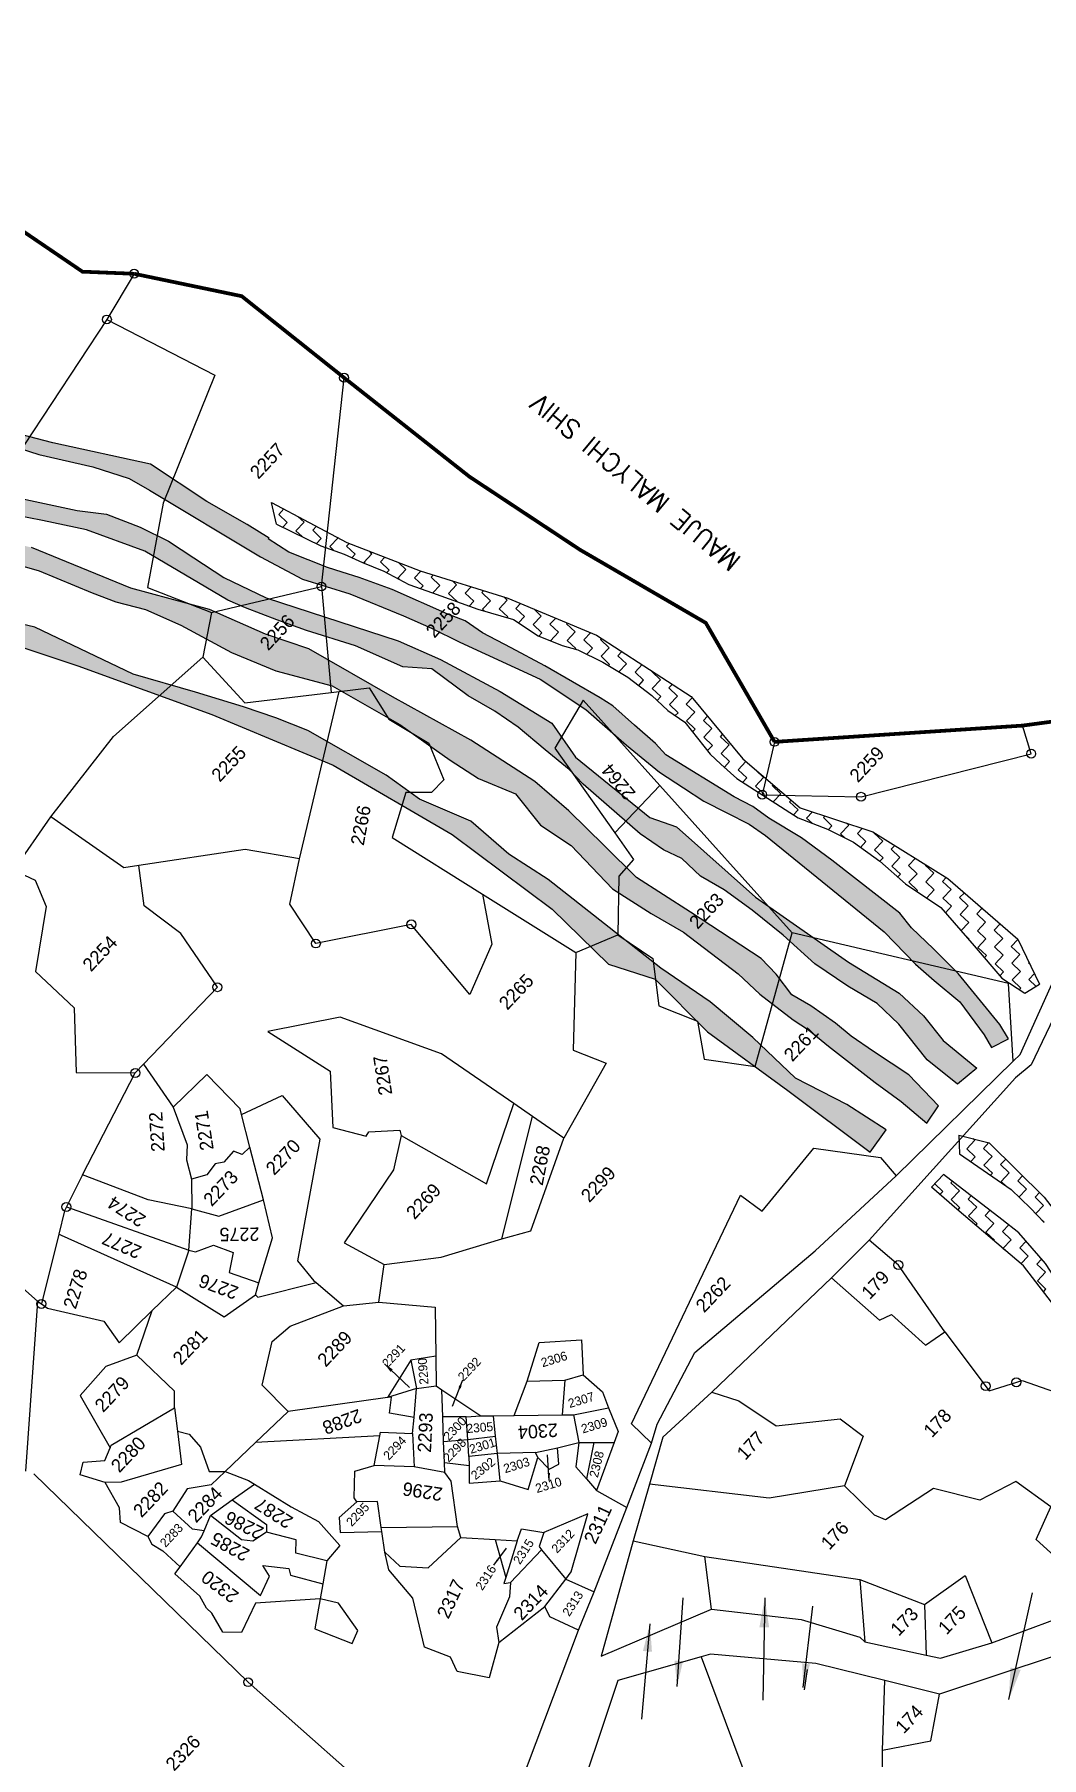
# Model space of a CAD drawing. Header units: metres. Extents: x 302481 to 307962, y 1946667 to 1951250.
# Drawn here: x 306295 to 306842, y 1950314 to 1951250 of the extents above; entities that cross this region are included whole.
import ezdxf

# ---------------------------------------------------------------- set-up
doc = ezdxf.new("R2010")
doc.units = ezdxf.units.M
for name, color, linetype in [('OFF', 1, 'Continuous'), ('POLY_HATCH', 12, 'Continuous'), ('POLY_PARCEL', 6, 'Continuous'), ('POLY_ROAD', 30, 'Continuous'), ('SYM_ARROW', 1, 'Continuous'), ('SYM_STONE', 1, 'Continuous'), ('TEXT_MAPOUT', 7, 'Continuous'), ('TEXT_PARCEL', 7, 'Continuous'), ('V_BOUND_LINE', 7, 'Continuous')]:
    doc.layers.add(name, color=color, linetype=linetype)
doc.styles.get("Standard").update_dxf_attribs({"font": 'simplex.shx'})
doc.styles.add('TEXT_MAP', font='')
doc.styles.get('TEXT_MAP').set_extended_font_data('Kruti Dev 050')
doc.dimstyles.get("Standard").update_dxf_attribs({"dimtxt": 0.18, "dimasz": 0.18, "dimexe": 0.18, "dimexo": 0.0625, "dimgap": 0.09, "dimtad": 0, "dimtih": 1, "dimtoh": 1, "dimdec": 4, "dimzin": 0, "dimdsep": 46, "dimtxsty": 'Standard', "dimcen": 0.09, "dimadec": 0, "dimazin": 0, "dimtfac": 1, "dimtdec": 4, "dimtofl": 0, "dimtmove": 0, "dimatfit": 3, "dimfxl": 1, "dimtolj": 1, "dimtzin": 0, "dimarcsym": 0})
pattern_1 = [(46.59836, (306648.6593, 1946662.5794), (-0.253821, 9.096249), [6.434523, -6.434523]), (136.59836, (306653.0805, 1946667.2544), (-9.096249, -0.253821), [6.434523, -6.434523])]

# ---------------------------------------------------------------- blocks, each defined once
blk = doc.blocks.new('STONE')
blk.add_circle((0, 0), 0.851)
blk = doc.blocks.new('TEXTARROW')
blk.add_leader([(0.04, -0.01), (8.68, -0.01)], dimstyle='Standard', override={"dimtxt": 2.5, "dimasz": 2.5, "dimexe": 1.25, "dimexo": 0.625, "dimgap": 0.625, "dimtad": 1, "dimtih": 0, "dimtoh": 0, "dimzin": 8, "dimcen": 2.5, "dimtofl": 1})

msp = doc.modelspace()

# ---------------------------------------------------------------- hatches: boundary and pattern name
at = {"layer": 'POLY_HATCH'}
h = msp.add_hatch(dxfattribs=at)
h.set_pattern_fill('ZIGZAG', color=256, scale=2.026621, angle=46.59836, style=0)
h.set_pattern_definition(pattern_1)
h.paths.add_polyline_path([(306305.07, 1951028.51), (306258.3, 1951040.65), (306219.61, 1951037.39), (306184.12, 1951038.87), (306154.76, 1951047.52), (306133.67, 1951058.07), (306128.58, 1951055.43), (306156.16, 1951037.74), (306193.13, 1951029.21), (306217.41, 1951031.9), (306235.37, 1951032.01), (306265.3, 1951032.46), (306297.52, 1951022.2), (306326.85, 1951015.44), (306346.59, 1951009.22), (306357.54, 1951002.74), (306417.96, 1950966.66), (306440.65, 1950954.53), (306466.42, 1950946.48), (306495.5, 1950934.53), (306510.85, 1950927.78), (306526.23, 1950920.23), (306569.83, 1950900.04), (306594.63, 1950883.58), (306616.72, 1950864.24), (306634.69, 1950849.58), (306647.7, 1950841.17), (306658.68, 1950833.89), (306671.23, 1950827.46), (306683.37, 1950821.42), (306692.32, 1950815.29), (306756.8, 1950762.88), (306773.65, 1950745.4), (306783.87, 1950736.5), (306797.76, 1950724.92), (306811.03, 1950706.93), (306815.01, 1950700.05), (306824.23, 1950704.83), (306819.54, 1950712.59), (306796.86, 1950740.21), (306783.58, 1950753.71), (306771.58, 1950765.07), (306765.27, 1950772.93), (306728.24, 1950801.73), (306711.83, 1950813.94), (306694, 1950824.63), (306685.3, 1950830.96), (306675.17, 1950836.28), (306638.07, 1950859.01), (306632.54, 1950865.18), (306621.06, 1950875.09), (306609.32, 1950885.72), (306602.39, 1950889.9), (306572.29, 1950907.43), (306554, 1950917.14), (306538.43, 1950925.23), (306528.99, 1950931.78), (306519.64, 1950935.41), (306489.37, 1950948.82), (306471.4, 1950955.37), (306462.31, 1950958.28), (306454.21, 1950960.73), (306433.27, 1950969.15), (306422.11, 1950976.38), (306422.68, 1950976.77), (306410.63, 1950984.08), (306388.82, 1950996.61), (306358.14, 1951016.87)])
h = msp.add_hatch(dxfattribs=at)
h.set_pattern_fill('ZIGZAG', color=256, scale=2.026621, angle=46.59836, style=0)
h.set_pattern_definition(pattern_1)
h.paths.add_polyline_path([(306381.66, 1950965.99), (306367.84, 1950975.18), (306352.46, 1950982.73), (306334.3, 1950989.8), (306318.28, 1950991.74), (306277.75, 1951000.37), (306260.86, 1951004.68), (306238.46, 1951006.44), (306216.46, 1951007.81), (306193.67, 1951009.16), (306158.04, 1951018.82), (306122.26, 1951018.63), (306091.93, 1951013.94), (306081.84, 1951036.12), (306036.8, 1951033.67), (305997.8, 1951041.72), (305971.52, 1951035.14), (305936.43, 1951034.31), (305944.17, 1951027.39), (305969.17, 1951030.16), (305992.6, 1951030.41), (306002.93, 1951028.65), (306014.12, 1951025.27), (306027.27, 1951025.64), (306035.57, 1951022.59), (306049.56, 1951022.16), (306058.16, 1951023.64), (306067.66, 1951021.86), (306080.76, 1951023.87), (306080.55, 1951016.88), (306063.29, 1951016.39), (306048.59, 1951012.68), (306016.99, 1951010.55), (305999.38, 1951007.99), (305971.96, 1951003.51), (305954.88, 1950996.45), (305951.26, 1950993.47), (305936.82, 1950989.55), (305913.74, 1950969.25), (305917.87, 1950966.62), (305924.29, 1950972.55), (305938.01, 1950981.99), (305966.61, 1950988.56), (305977.51, 1950995.86), (306015.99, 1951001.89), (306029.54, 1951002.68), (306045.53, 1951004.37), (306059.87, 1951006.01), (306079.15, 1951007.79), (306087.06, 1951004.32), (306095.3, 1951003.73), (306119.06, 1951006.87), (306135.84, 1951009.4), (306155.96, 1951010.39), (306165.56, 1951005.31), (306178.42, 1951001.16), (306196.58, 1950998.38), (306212.17, 1950999.65), (306245.23, 1950998.29), (306260.53, 1950995.03), (306272.15, 1950991.25), (306284.54, 1950989.13), (306299.42, 1950986.27), (306323.41, 1950981.19), (306354.97, 1950969.75), (306384.22, 1950952.49), (306400.1, 1950943.08), (306409.67, 1950938.83), (306426.71, 1950932.32), (306442.9, 1950926.61), (306469.44, 1950918.32), (306495.25, 1950906.87), (306510.91, 1950905.68), (306530.63, 1950891.02), (306545.25, 1950882.8), (306557.82, 1950874.12), (306572.55, 1950861.79), (306585.59, 1950851.06), (306593.21, 1950843.05), (306624.2, 1950816.05), (306636.77, 1950807.36), (306646.76, 1950802.71), (306656.89, 1950793.13), (306669.84, 1950785.69), (306684.95, 1950774.61), (306701.76, 1950761.1), (306719.05, 1950745.56), (306737.06, 1950733.33), (306752.94, 1950723.91), (306764.76, 1950712.73), (306780.09, 1950693.43), (306796.63, 1950680.22), (306807.14, 1950688.85), (306788.76, 1950703.9), (306778.01, 1950717.17), (306764.9, 1950729.58), (306737.29, 1950746.36), (306686.82, 1950781.66), (306643.9, 1950819.85), (306629.39, 1950825.03), (306588.96, 1950857.82), (306576.08, 1950876.21), (306548.06, 1950893.38), (306515.65, 1950910.83), (306492.61, 1950920.95), (306420.98, 1950944.35), (306397.93, 1950955.27)])
h = msp.add_hatch(dxfattribs=at)
h.set_pattern_fill('ZIGZAG', color=256, scale=2.026621, angle=46.59836, style=0)
h.set_pattern_definition(pattern_1)
h.paths.add_polyline_path([(306235.57, 1950973.48), (306246.39, 1950968.85), (306281.96, 1950963.45), (306297.71, 1950958.97), (306326.41, 1950947.04), (306339.29, 1950942.06), (306355.43, 1950937.99), (306374.58, 1950929.49), (306402.12, 1950914.65), (306426.24, 1950904.65), (306456.89, 1950896.47), (306493.66, 1950875.45), (306520.92, 1950856.08), (306536.4, 1950846.24), (306556.37, 1950837.76), (306569.99, 1950820.88), (306586.73, 1950809.84), (306609.17, 1950786.22), (306630.1, 1950772.84), (306647.64, 1950762.65), (306677.36, 1950740.15), (306689.18, 1950728.97), (306707.24, 1950715.09), (306715.62, 1950709.58), (306726.55, 1950700.84), (306751.76, 1950681), (306766.02, 1950670.72), (306779.97, 1950658.88), (306786.26, 1950668.41), (306770.18, 1950685.22), (306750.92, 1950697.83), (306738.77, 1950706.12), (306730.35, 1950713.28), (306716.93, 1950722.77), (306706.5, 1950728.64), (306697.96, 1950739.91), (306689.92, 1950748.31), (306651.41, 1950773.53), (306622.15, 1950792.32), (306604.83, 1950809.51), (306585.39, 1950828.69), (306566.86, 1950844.61), (306532.12, 1950867.06), (306489.54, 1950890.52), (306444.19, 1950916.55), (306420.54, 1950924.51), (306390.15, 1950938.04), (306347.49, 1950949.57), (306293.53, 1950971.65), (306264.15, 1950978.63), (306244.01, 1950978.47), (306231.15, 1950982.63), (306197.04, 1950982.07), (306171.08, 1950984.21), (306139.41, 1950986.78), (306112.98, 1950990.96), (306089.09, 1950992.75), (306062.53, 1950986.65), (306043.85, 1950993.11), (306024.27, 1950987.62), (306004.22, 1950984.17), (305968.33, 1950973.28), (305937.27, 1950951.43), (305927.19, 1950944.15), (305917.94, 1950936.51), (305923.11, 1950928), (305927.42, 1950935.94), (305933.83, 1950941.88), (305949.62, 1950950.96), (305962.63, 1950956.26), (305986.19, 1950966.8), (306010.99, 1950976.96), (306033.6, 1950977.19), (306058.53, 1950982.42), (306083.21, 1950982.3), (306097.53, 1950984.77), (306112.45, 1950980.26), (306132.26, 1950977.53), (306143.86, 1950974.57), (306157.43, 1950974.54), (306171.37, 1950975.76), (306183.34, 1950974.05), (306200.6, 1950974.54), (306219.21, 1950970.54)])
h = msp.add_hatch(dxfattribs=at)
h.set_pattern_fill('ZIGZAG', color=256, scale=2.026621, angle=46.59836, style=0)
h.set_pattern_definition(pattern_1)
h.paths.add_polyline_path([(306787.5, 1950776.11), (306805.61, 1950755.19), (306820.56, 1950737.71), (306833.21, 1950729.55), (306841.19, 1950734.38), (306829.37, 1950758.84), (306791.36, 1950791.88), (306750.55, 1950817.18), (306711.09, 1950830.2), (306679.9, 1950856.77), (306651.85, 1950890.76), (306600.51, 1950924.08), (306552.19, 1950944.18), (306504.69, 1950958.97), (306464.83, 1950974.31), (306423.87, 1950996.17), (306426.57, 1950984.36), (306450.63, 1950972.62), (306463.42, 1950968.11), (306473.29, 1950963.52), (306484.87, 1950958.73), (306498.46, 1950951.57), (306511.25, 1950947.06), (306535.9, 1950938.11), (306555.29, 1950932.57), (306568.69, 1950923.69), (306581.74, 1950918.46), (306590.34, 1950916.03), (306603.92, 1950909.35), (306617.54, 1950901.21), (306630.48, 1950891.34), (306639.23, 1950883.07), (306648.38, 1950876.81), (306662.26, 1950859.42), (306668.01, 1950853.98), (306676.75, 1950846.19), (306709.98, 1950824.73), (306725.92, 1950818.7), (306740, 1950811.54), (306754.42, 1950801.24), (306768.39, 1950788.97)])
h = msp.add_hatch(dxfattribs=at)
h.set_pattern_fill('ZIGZAG', color=256, scale=2.026621, angle=46.59836, style=0)
h.set_pattern_definition(pattern_1)
h.paths.add_polyline_path([(306576.28, 1950775.26), (306606.89, 1950745.34), (306632.24, 1950737.24), (306660.82, 1950708.6), (306704.46, 1950676.72), (306749.15, 1950643.21), (306757.81, 1950655.27), (306736.46, 1950669.05), (306708.52, 1950683.47), (306685.3, 1950705.43), (306662.16, 1950724.91), (306635.35, 1950743.07), (306574.12, 1950791.3), (306552.78, 1950805.08), (306532.14, 1950823), (306504.27, 1950834.95), (306486.23, 1950848.01), (306443.63, 1950872.2), (306426.17, 1950879.1), (306408.74, 1950885.19), (306382.62, 1950893.08), (306348.64, 1950902.8), (306295.31, 1950928.42), (306263.86, 1950935.75), (306244.88, 1950938.5), (306180.76, 1950954.17), (306165.72, 1950962.79), (306138.56, 1950963.66), (306124.99, 1950963.69), (306110.07, 1950968.19), (306093.17, 1950969.77), (306081.31, 1950967.38), (306062.88, 1950964.8), (306023.93, 1950960.81), (306009.67, 1950955.89), (305975.14, 1950945.92), (305955.67, 1950936.32), (305938.33, 1950923.9), (305927.88, 1950915.38), (305922.11, 1950906.24), (305924.87, 1950902.99), (305944.82, 1950922.04), (305991.99, 1950943.85), (306044.47, 1950954.17), (306107.82, 1950956.14), (306176.85, 1950945.63), (306245.3, 1950931.77), (306318.69, 1950907.39), (306391.48, 1950881.01), (306457.31, 1950853.42), (306522.08, 1950815.83)])
h = msp.add_hatch(dxfattribs=at)
h.set_pattern_fill('ZIGZAG', color=256, scale=2.026621, angle=46.59836, style=0)
h.set_pattern_definition(pattern_1)
h.paths.add_polyline_path([(307019.88, 1950518.44), (307012.62, 1950524.65), (306995.28, 1950541.71), (306982.86, 1950551.48), (306976.95, 1950557.73), (306965.26, 1950565.5), (306954.95, 1950571.96), (306941.55, 1950580.69), (306924.89, 1950585.28), (306886.56, 1950591.95), (306862.44, 1950594.23), (306843.65, 1950618.75), (306813.73, 1950648.35), (306797.25, 1950652.44), (306797.66, 1950642.36), (306825.67, 1950622.85), (306836.3, 1950612.79), (306843.68, 1950605.04), (306858.48, 1950587.94), (306865.13, 1950577.78), (306867.31, 1950571.07), (306876.75, 1950575.32), (306872.07, 1950585.94), (306890.51, 1950581.68), (306918.49, 1950577.7), (306941.42, 1950569.19), (306962.78, 1950559.85), (306973.83, 1950548.61), (306990.96, 1950533.97), (307017.56, 1950504.1), (307037.22, 1950483.95), (307049.85, 1950473.56), (307072.52, 1950459.87), (307089.71, 1950442.84), (307093.05, 1950437.36), (307097.63, 1950429.92), (307112.3, 1950432.33), (307120.36, 1950428.58), (307130.17, 1950419.3), (307136.65, 1950415.5), (307142, 1950408.88), (307152.37, 1950402.19), (307162.46, 1950397.3), (307174.16, 1950391.66), (307184.98, 1950378.37), (307192.15, 1950374.65), (307204.15, 1950367.56), (307211.07, 1950356.33), (307216.06, 1950356.13), (307225.2, 1950373.18), (307214.83, 1950378.7), (307207.63, 1950382.89), (307195.36, 1950387.26), (307191.84, 1950392.56), (307187.68, 1950396.5), (307179.4, 1950403.01), (307171.77, 1950410.22), (307159.3, 1950409.53), (307152.37, 1950416.08), (307142.43, 1950426.16), (307136.89, 1950431.4), (307126.55, 1950439.21), (307110.01, 1950439.07), (307102.75, 1950445.28), (307094.38, 1950455.17), (307087.41, 1950463.07), (307074.03, 1950471.13), (307061.28, 1950480.56), (307045.25, 1950486.52), (307033.45, 1950503.64), (307027.21, 1950509.54)])
h = msp.add_hatch(dxfattribs=at)
h.set_pattern_fill('ZIGZAG', color=256, scale=2.026621, angle=46.59836, style=0)
h.set_pattern_definition(pattern_1)
h.paths.add_polyline_path([(306832.33, 1950581.41), (306857.49, 1950548.99), (306866.61, 1950554.6), (306849.74, 1950574.42), (306844.34, 1950582.63), (306829.95, 1950599.34), (306820.59, 1950606.64), (306789, 1950631.08), (306782.47, 1950624.12), (306796.21, 1950612.17)])

# ---------------------------------------------------------------- linework, layer by layer
at = {"layer": 'OFF'}
msp.add_lwpolyline([(306530.47, 1950487.04), (306545.61, 1950489)], dxfattribs=at)
at = {"layer": 'POLY_HATCH'}
for points in [[(306265.3, 1951032.46), (306297.52, 1951022.2), (306326.85, 1951015.44), (306346.59, 1951009.22), (306357.54, 1951002.74), (306417.96, 1950966.66), (306440.65, 1950954.53), (306466.42, 1950946.48), (306495.5, 1950934.53), (306510.85, 1950927.78), (306526.23, 1950920.23), (306569.83, 1950900.04), (306594.63, 1950883.58), (306616.72, 1950864.24), (306634.69, 1950849.58), (306647.7, 1950841.17), (306658.68, 1950833.89), (306671.23, 1950827.46), (306683.37, 1950821.42), (306692.32, 1950815.29), (306756.8, 1950762.88), (306773.65, 1950745.4), (306783.87, 1950736.5), (306797.76, 1950724.92), (306811.03, 1950706.93), (306815.01, 1950700.05), (306824.23, 1950704.83), (306819.54, 1950712.59), (306796.86, 1950740.21), (306783.58, 1950753.71), (306771.58, 1950765.07), (306765.27, 1950772.93), (306728.24, 1950801.73), (306711.83, 1950813.94), (306694, 1950824.63), (306685.3, 1950830.96), (306675.17, 1950836.28), (306638.07, 1950859.01), (306632.54, 1950865.18), (306621.06, 1950875.09), (306609.32, 1950885.72), (306602.39, 1950889.9), (306572.29, 1950907.43), (306554, 1950917.14), (306538.43, 1950925.23), (306528.99, 1950931.78), (306519.64, 1950935.41), (306489.37, 1950948.82), (306471.4, 1950955.37), (306462.31, 1950958.28), (306454.21, 1950960.73), (306433.27, 1950969.15), (306422.11, 1950976.38), (306422.68, 1950976.77), (306410.63, 1950984.08), (306388.82, 1950996.61), (306358.14, 1951016.87), (306305.07, 1951028.51), (306258.3, 1951040.65)], [(306277.75, 1951000.37), (306318.28, 1950991.74), (306334.3, 1950989.8), (306352.46, 1950982.73), (306367.84, 1950975.18), (306381.66, 1950965.99), (306397.93, 1950955.27), (306420.98, 1950944.35), (306492.61, 1950920.95), (306515.65, 1950910.83), (306548.06, 1950893.38), (306576.08, 1950876.21), (306588.96, 1950857.82), (306629.39, 1950825.03), (306643.9, 1950819.85), (306686.82, 1950781.66), (306737.29, 1950746.36), (306764.9, 1950729.58), (306778.01, 1950717.17), (306788.76, 1950703.9), (306807.14, 1950688.85), (306796.63, 1950680.22), (306780.09, 1950693.43), (306764.76, 1950712.73), (306752.94, 1950723.91), (306737.06, 1950733.33), (306719.05, 1950745.56), (306701.76, 1950761.1), (306684.95, 1950774.61), (306669.84, 1950785.69), (306656.89, 1950793.13), (306646.76, 1950802.71), (306636.77, 1950807.36), (306624.2, 1950816.05), (306593.21, 1950843.05), (306585.59, 1950851.06), (306572.55, 1950861.79), (306557.82, 1950874.12), (306545.25, 1950882.8), (306530.63, 1950891.02), (306510.91, 1950905.68), (306495.25, 1950906.87), (306469.44, 1950918.32), (306442.9, 1950926.61), (306426.71, 1950932.32), (306409.67, 1950938.83), (306400.1, 1950943.08), (306384.22, 1950952.49), (306354.97, 1950969.75), (306323.41, 1950981.19), (306299.42, 1950986.27), (306284.54, 1950989.13)], [(306426.57, 1950984.36), (306423.87, 1950996.17), (306464.83, 1950974.31), (306504.69, 1950958.97), (306552.19, 1950944.18), (306600.51, 1950924.08), (306651.85, 1950890.76), (306679.9, 1950856.77), (306711.09, 1950830.2), (306750.55, 1950817.18), (306791.36, 1950791.88), (306829.37, 1950758.84), (306841.19, 1950734.38)], [(306426.57, 1950984.36), (306450.63, 1950972.62), (306463.42, 1950968.11), (306473.29, 1950963.52), (306484.87, 1950958.73), (306498.46, 1950951.57), (306511.25, 1950947.06), (306535.9, 1950938.11), (306555.29, 1950932.57), (306568.69, 1950923.69), (306581.74, 1950918.46), (306590.34, 1950916.03), (306603.92, 1950909.35), (306617.54, 1950901.21), (306630.48, 1950891.34), (306639.23, 1950883.07), (306648.38, 1950876.81), (306662.26, 1950859.42), (306668.01, 1950853.98), (306676.75, 1950846.19), (306709.98, 1950824.73), (306725.92, 1950818.7), (306740, 1950811.54), (306754.42, 1950801.24), (306768.39, 1950788.97), (306787.5, 1950776.11), (306805.61, 1950755.19), (306820.56, 1950737.71), (306833.21, 1950729.55)], [(306281.96, 1950963.45), (306297.71, 1950958.97), (306326.41, 1950947.04), (306339.29, 1950942.06), (306355.43, 1950937.99), (306374.58, 1950929.49), (306402.12, 1950914.65), (306426.24, 1950904.65), (306456.89, 1950896.47), (306493.66, 1950875.45), (306520.92, 1950856.08), (306536.4, 1950846.24), (306556.37, 1950837.76), (306569.99, 1950820.88), (306586.73, 1950809.84), (306609.17, 1950786.22), (306630.1, 1950772.84), (306647.64, 1950762.65), (306677.36, 1950740.15), (306689.18, 1950728.97), (306707.24, 1950715.09), (306715.62, 1950709.58), (306726.55, 1950700.84), (306751.76, 1950681), (306766.02, 1950670.72), (306779.97, 1950658.88), (306779.97, 1950658.88), (306786.26, 1950668.41), (306770.18, 1950685.22), (306750.92, 1950697.83), (306738.77, 1950706.12), (306730.35, 1950713.28), (306716.93, 1950722.77), (306706.5, 1950728.64), (306697.96, 1950739.91), (306689.92, 1950748.31), (306651.41, 1950773.53), (306622.15, 1950792.32), (306604.83, 1950809.51), (306585.39, 1950828.69), (306566.86, 1950844.61), (306532.12, 1950867.06), (306489.54, 1950890.52), (306444.19, 1950916.55), (306420.54, 1950924.51), (306390.15, 1950938.04), (306347.49, 1950949.57), (306293.53, 1950971.65)], [(306757.81, 1950655.27), (306736.46, 1950669.05), (306708.52, 1950683.47), (306685.3, 1950705.43), (306662.16, 1950724.91), (306635.35, 1950743.07), (306574.12, 1950791.3), (306552.78, 1950805.08), (306532.14, 1950823), (306504.27, 1950834.95), (306486.23, 1950848.01), (306443.63, 1950872.2), (306426.17, 1950879.1), (306408.74, 1950885.19), (306382.62, 1950893.08), (306348.64, 1950902.8), (306295.31, 1950928.42), (306263.86, 1950935.75)], [(306245.3, 1950931.77), (306318.69, 1950907.39), (306391.48, 1950881.01), (306457.31, 1950853.42), (306522.08, 1950815.83), (306576.28, 1950775.26), (306606.89, 1950745.34), (306632.24, 1950737.24), (306660.82, 1950708.6), (306704.46, 1950676.72), (306749.15, 1950643.21)], [(306833.21, 1950729.55), (306841.19, 1950734.38)], [(306749.15, 1950643.21), (306757.81, 1950655.27)], [(306797.25, 1950652.44), (306813.73, 1950648.35), (306843.65, 1950618.75), (306862.44, 1950594.23), (306886.56, 1950591.95)], [(306797.25, 1950652.44), (306797.66, 1950642.36)], [(306797.66, 1950642.36), (306825.67, 1950622.85), (306836.3, 1950612.79), (306843.68, 1950605.04)], [(306789, 1950631.08), (306782.47, 1950624.12)], [(306866.61, 1950554.6), (306849.74, 1950574.42), (306844.34, 1950582.63), (306829.95, 1950599.34), (306820.59, 1950606.64), (306789, 1950631.08)], [(306857.49, 1950548.99), (306832.33, 1950581.41), (306796.21, 1950612.17), (306782.47, 1950624.12)]]:
    msp.add_lwpolyline(points, dxfattribs=at)
at = {"layer": 'POLY_PARCEL'}
for points in [[(306349.22, 1951120.35), (306334.44, 1951095.53)], [(306334.44, 1951095.53), (306289.31, 1951027.14), (306173.6, 1951026.56)], [(306334.44, 1951095.53), (306393.04, 1951065.31), (306365, 1950995.74), (306356.47, 1950949.84), (306391.22, 1950936.31)], [(306451.01, 1950950.46), (306463.3, 1951063.87)], [(306391.22, 1950936.31), (306451.01, 1950950.46)], [(306451.01, 1950950.46), (306456.21, 1950892.97)], [(306391.22, 1950936.31), (306386.48, 1950912.06)], [(306304.01, 1950825.34), (306337.97, 1950869.01), (306386.48, 1950912.06)], [(306386.48, 1950912.06), (306409.43, 1950887.31), (306456.21, 1950892.97)], [(306439, 1950802.5), (306460.56, 1950893.5)], [(306456.21, 1950892.97), (306460.56, 1950893.5)], [(306460.56, 1950893.5), (306476.94, 1950895.48), (306487.65, 1950878.41), (306509.39, 1950865.44), (306517.52, 1950845.39), (306510.8, 1950838.52), (306496.76, 1950838.56), (306489.41, 1950814.07), (306538.49, 1950783.34)], [(306634.9, 1950842.31), (306593.2, 1950888.77), (306577.86, 1950862.71), (306610.33, 1950816.65)], [(306697.16, 1950866.07), (306690.46, 1950837.38), (306744.14, 1950836.25), (306836.59, 1950859.64), (306831.84, 1950874.9)], [(306610.33, 1950816.65), (306634.9, 1950842.31)], [(306706.7, 1950762.34), (306634.9, 1950842.31)], [(306283.81, 1950796.39), (306304.01, 1950825.34)], [(306351.82, 1950798.87), (306343.7, 1950797.65), (306304.01, 1950825.34)], [(306610.33, 1950816.65), (306620.51, 1950802.21), (306612.51, 1950793.07), (306612.04, 1950761.2)], [(306439, 1950802.5), (306409.6, 1950807.56), (306351.82, 1950798.87)], [(306283.81, 1950796.39), (306295.54, 1950790.93), (306301.5, 1950776.62), (306295.56, 1950741.25), (306316.59, 1950721.57), (306317.77, 1950686.41), (306349.86, 1950686.21)], [(306354.37, 1950691.05), (306394.47, 1950732.79), (306374.66, 1950761.9), (306354.74, 1950777.03), (306351.82, 1950798.87)], [(306538.49, 1950783.34), (306543.56, 1950756.13), (306531.61, 1950728.83), (306499.83, 1950766.91), (306447.98, 1950756.52), (306433.82, 1950777.94), (306439, 1950802.5)], [(306538.49, 1950783.34), (306589.14, 1950751.63)], [(306589.14, 1950751.63), (306612.04, 1950761.2)], [(306612.04, 1950761.2), (306631.11, 1950748.38), (306634.26, 1950722.62), (306655.21, 1950714.31), (306658.89, 1950693.69), (306686.62, 1950689.81), (306706.7, 1950762.34)], [(306826.76, 1950692.59), (306824.32, 1950734.89), (306706.7, 1950762.34)], [(306589.14, 1950751.63), (306587.69, 1950698.57), (306605.7, 1950691.51), (306582.75, 1950650.75)], [(306555.43, 1950669.55), (306516.23, 1950696.53), (306461.1, 1950716.56), (306421.88, 1950708.76), (306455.66, 1950687.22), (306457.16, 1950656.52), (306475.33, 1950651.91), (306476.83, 1950654.18), (306493.52, 1950655.11), (306494.24, 1950652.33)], [(306321.1, 1950630.85), (306349.86, 1950686.21)], [(306349.86, 1950686.21), (306354.37, 1950691.05)], [(306354.37, 1950691.05), (306370.42, 1950667.63)], [(306407.53, 1950663.67), (306406.76, 1950666.67), (306388.65, 1950685.31), (306370.42, 1950667.63)], [(306407.53, 1950663.67), (306429.73, 1950674.01), (306450.2, 1950650.31), (306437.97, 1950584.23), (306446.95, 1950573.35), (306448.04, 1950572.42)], [(306370.42, 1950667.63), (306378.11, 1950647.13), (306377.66, 1950639.1), (306380.4, 1950628.48)], [(306494.24, 1950652.33), (306540.65, 1950625.93), (306555.43, 1950669.55)], [(306565.62, 1950662.54), (306555.43, 1950669.55)], [(306412.13, 1950645.82), (306407.53, 1950663.67)], [(306549.04, 1950596.09), (306565.62, 1950662.54)], [(306582.75, 1950650.75), (306565.62, 1950662.54)], [(306412.13, 1950645.82), (306407.88, 1950641.88), (306403.26, 1950643.65), (306397.91, 1950637.8), (306393.18, 1950636.9), (306388.78, 1950630.88), (306380.4, 1950628.48)], [(306419.47, 1950617.35), (306412.13, 1950645.82)], [(306494.24, 1950652.33), (306490.09, 1950633.62), (306463.33, 1950593.87), (306485.03, 1950582.23)], [(306549.04, 1950596.09), (306564.74, 1950600.55), (306582.75, 1950650.75)], [(306630.36, 1950485.21), (306619.42, 1950495.55), (306678.58, 1950619.88), (306690.42, 1950611.09), (306718.57, 1950645.36), (306754.65, 1950640.3), (306763.17, 1950630.41)], [(306296.88, 1950562.16), (306208.37, 1950640.78)], [(306321.1, 1950630.85), (306312.4, 1950613.45)], [(306380.61, 1950612.45), (306356.83, 1950617.23), (306321.1, 1950630.85)], [(306380.4, 1950628.48), (306380.61, 1950612.45)], [(306380.61, 1950612.45), (306395.2, 1950608.41), (306419.47, 1950617.35)], [(306417.04, 1950572.23), (306424.32, 1950596.72), (306419.47, 1950617.35)], [(306312.4, 1950613.45), (306311.36, 1950611.37), (306308.24, 1950598.72)], [(306312.4, 1950613.45), (306378.87, 1950589.91)], [(306378.87, 1950589.91), (306380.61, 1950612.45)], [(306308.24, 1950598.72), (306298.86, 1950560.76)], [(306372.19, 1950569.94), (306309.82, 1950598.01), (306308.24, 1950598.72)], [(306378.87, 1950589.91), (306372.19, 1950569.94)], [(306378.87, 1950589.91), (306382.57, 1950588.98), (306392.36, 1950592.69), (306403.12, 1950588.62), (306400.94, 1950577.91), (306417.04, 1950572.23)], [(306485.03, 1950582.23), (306516.11, 1950586.24), (306549.04, 1950596.09)], [(306789.71, 1950545.55), (306764.42, 1950581.88), (306748.48, 1950595.39)], [(306482.25, 1950561.66), (306485.03, 1950582.23)], [(306415.09, 1950565.65), (306416.51, 1950564.47), (306448.04, 1950572.42)], [(306415.09, 1950565.65), (306417.04, 1950572.23)], [(306448.04, 1950572.42), (306462.92, 1950559.77)], [(306728.18, 1950574.9), (306754.26, 1950551.95), (306760.7, 1950555.1), (306779.24, 1950538.43), (306789.71, 1950545.55)], [(306290.43, 1950469.96), (306296.88, 1950562.16)], [(306296.88, 1950562.16), (306298.86, 1950560.76)], [(306359.12, 1950557.19), (306372.19, 1950569.94)], [(306372.19, 1950569.94), (306398.11, 1950553.76), (306415.09, 1950565.65)], [(306462.92, 1950559.77), (306482.25, 1950561.66)], [(306482.25, 1950561.66), (306512.85, 1950558.97), (306513.15, 1950532.46)], [(306298.86, 1950560.76), (306302.15, 1950558.44), (306332.77, 1950551.32), (306341.08, 1950539.58), (306359.12, 1950557.19)], [(306350.69, 1950532.94), (306359.12, 1950557.19)], [(306432.85, 1950502.32), (306418.87, 1950516.62), (306424.24, 1950540.39), (306434.04, 1950548.69), (306462.92, 1950559.77)], [(306789.71, 1950545.55), (306813.71, 1950513.63), (306831.64, 1950519.18), (306877.13, 1950503.28)], [(306350.69, 1950532.94), (306333.94, 1950526.76), (306319.92, 1950510.96), (306336.15, 1950482.52)], [(306371.25, 1950504.25), (306371.19, 1950513.37), (306350.69, 1950532.94)], [(306562.68, 1950518.73), (306569.29, 1950539.86), (306592.2, 1950541.18), (306593.16, 1950522.27)], [(306499.59, 1950530.29), (306486.83, 1950509.86)], [(306513.15, 1950532.46), (306499.59, 1950530.29)], [(306499.59, 1950530.29), (306502.69, 1950514.78)], [(306513.15, 1950532.46), (306513.34, 1950516.2)], [(306502.69, 1950514.78), (306486.83, 1950509.86)], [(306501.33, 1950499.15), (306502.69, 1950514.78)], [(306502.69, 1950514.78), (306513.34, 1950516.2)], [(306513.34, 1950516.2), (306516.44, 1950514.13)], [(306555.67, 1950500.16), (306562.68, 1950518.73)], [(306562.68, 1950518.73), (306583.21, 1950519.31)], [(306583.21, 1950519.31), (306581.73, 1950500.44)], [(306583.21, 1950519.31), (306593.16, 1950522.27)], [(306593.16, 1950522.27), (306603.66, 1950512.99), (306607.01, 1950504.39)], [(306486.83, 1950509.86), (306432.85, 1950502.32)], [(306501.33, 1950499.15), (306487.9, 1950501.44), (306489, 1950510.16), (306486.83, 1950509.86)], [(306516.94, 1950499.37), (306516.44, 1950514.13)], [(306516.44, 1950514.13), (306537.62, 1950499.96)], [(306663.04, 1950512.84), (306677.83, 1950508.18), (306698.07, 1950494.56), (306732.78, 1950498.39), (306745.34, 1950488.91), (306735.1, 1950461.94)], [(306336.15, 1950482.52), (306336.81, 1950484.06), (306371.25, 1950504.25)], [(306371.25, 1950504.25), (306372.76, 1950491.66)], [(306432.85, 1950502.32), (306415.21, 1950485.49)], [(306500.46, 1950490.44), (306501.33, 1950499.15)], [(306529.62, 1950499.51), (306516.94, 1950499.37)], [(306517.39, 1950486.02), (306516.94, 1950499.37)], [(306529.62, 1950499.51), (306537.62, 1950499.96)], [(306530.47, 1950487.04), (306529.62, 1950499.51)], [(306537.62, 1950499.96), (306544.45, 1950500.04)], [(306544.45, 1950500.04), (306555.67, 1950500.16)], [(306545.61, 1950489), (306544.45, 1950500.04)], [(306555.67, 1950500.16), (306581.73, 1950500.44)], [(306581.73, 1950500.44), (306587.96, 1950500.51)], [(306587.96, 1950500.51), (306607.01, 1950504.39)], [(306587.96, 1950500.51), (306590.82, 1950485.44)], [(306607.01, 1950504.39), (306612.27, 1950491.4), (306610.09, 1950485.5)], [(306372.76, 1950491.66), (306374.94, 1950473.55), (306342.12, 1950463.86), (306333.56, 1950463.81)], [(306372.76, 1950491.66), (306379.05, 1950490.02), (306385.33, 1950482.97), (306390.06, 1950469.8), (306398.63, 1950469.67)], [(306482.67, 1950489.05), (306415.21, 1950485.49)], [(306479.55, 1950472.91), (306482.67, 1950489.05)], [(306482.67, 1950489.05), (306483.06, 1950491.05), (306500.46, 1950490.44)], [(306500.46, 1950490.44), (306501.31, 1950472.26)], [(306517.39, 1950486.02), (306530.47, 1950487.04)], [(306531.1, 1950477.94), (306530.47, 1950487.04)], [(306546.61, 1950479.43), (306545.61, 1950489)], [(306333.56, 1950463.81), (306319.95, 1950467.99), (306321.47, 1950474.87), (306333.24, 1950475.78), (306336.15, 1950482.52)], [(306415.21, 1950485.49), (306398.63, 1950469.67)], [(306517.78, 1950474.67), (306517.39, 1950486.02)], [(306546.61, 1950479.43), (306531.1, 1950477.94)], [(306531.1, 1950477.94), (306531.23, 1950473.04)], [(306567.36, 1950480.09), (306546.61, 1950479.43)], [(306548.17, 1950464.62), (306546.61, 1950479.43)], [(306548.17, 1950464.62), (306563.22, 1950459.97), (306568.47, 1950477.26)], [(306567.36, 1950480.09), (306579.29, 1950482.57)], [(306568.47, 1950477.26), (306567.36, 1950480.09)], [(306568.47, 1950477.26), (306574.73, 1950470.94), (306580, 1950473.77), (306579.29, 1950482.57)], [(306579.29, 1950482.57), (306590.82, 1950485.44)], [(306590.82, 1950485.44), (306589.18, 1950472.25), (306594.91, 1950465.72)], [(306590.82, 1950485.44), (306599.07, 1950485.47)], [(306599.07, 1950485.47), (306594.91, 1950465.72)], [(306599.07, 1950485.47), (306610.09, 1950485.5)], [(306610.09, 1950485.5), (306600.44, 1950459.42)], [(306495.34, 1950280.64), (306411.18, 1950355.28), (306294.71, 1950468.54)], [(306398.63, 1950469.67), (306391.02, 1950462.41), (306377.96, 1950460.32), (306370.3, 1950448.13)], [(306398.63, 1950469.67), (306411.3, 1950464.89), (306414.56, 1950462.87)], [(306470.28, 1950453.26), (306468.78, 1950455.5), (306469.15, 1950469.96), (306479.55, 1950472.91)], [(306501.31, 1950472.26), (306479.55, 1950472.91)], [(306517.97, 1950469.1), (306501.31, 1950472.26)], [(306517.78, 1950474.67), (306531.23, 1950473.04)], [(306517.97, 1950469.1), (306517.78, 1950474.67)], [(306525, 1950439.89), (306521.44, 1950464.52), (306517.97, 1950469.1)], [(306531.23, 1950473.04), (306531.27, 1950463.47), (306548.17, 1950464.62)], [(306356.61, 1950434.43), (306341.76, 1950441.99), (306341.35, 1950449.96), (306333.56, 1950463.81)], [(306402.48, 1950454.25), (306414.56, 1950462.87)], [(306414.56, 1950462.87), (306434.5, 1950450.53), (306449.36, 1950442.59), (306460.93, 1950429.61), (306453.94, 1950421.23)], [(306594.91, 1950465.72), (306600.44, 1950459.42)], [(306600.44, 1950459.42), (306616.86, 1950450.13)], [(306735.1, 1950461.94), (306694.22, 1950455.29), (306629.2, 1950462.93)], [(306905.61, 1950458.74), (306897.17, 1950442.19), (306866, 1950433), (306849.05, 1950423.92), (306839.33, 1950432.84), (306847.23, 1950450.57), (306828.31, 1950464.22), (306808.72, 1950454.2), (306783.57, 1950460.49), (306757.36, 1950443.47), (306751.43, 1950445.95), (306735.1, 1950461.94)], [(306390.71, 1950445.86), (306402.48, 1950454.25)], [(306402.48, 1950454.25), (306421.07, 1950441.02), (306421.19, 1950436.84)], [(306470.28, 1950453.26), (306460.71, 1950444.74), (306461.25, 1950436.51), (306483.81, 1950437.1)], [(306483.48, 1950439.36), (306481.42, 1950453.35), (306470.28, 1950453.26)], [(306370.3, 1950448.13), (306365.78, 1950446.67), (306356.61, 1950434.43)], [(306387.22, 1950437.5), (306381.03, 1950438.36), (306370.3, 1950448.13)], [(306387.22, 1950437.5), (306390.71, 1950445.86)], [(306421.19, 1950436.84), (306413.72, 1950431.87), (306407.61, 1950432.65), (306390.71, 1950445.86)], [(306483.48, 1950439.36), (306525, 1950439.89)], [(306483.81, 1950437.1), (306483.48, 1950439.36)], [(306526.73, 1950433.93), (306525, 1950439.89)], [(306583.77, 1950411.32), (306586.72, 1950415.14), (306595.66, 1950446.81), (306571.88, 1950436.55)], [(306356.61, 1950434.43), (306358.81, 1950430.31), (306364.91, 1950426.55), (306374.21, 1950418.02)], [(306374.21, 1950418.02), (306383.57, 1950431.07)], [(306383.57, 1950431.07), (306385.89, 1950434.31), (306387.22, 1950437.5)], [(306383.57, 1950431.07), (306417.95, 1950402.33), (306422.79, 1950412.93), (306419.21, 1950418.72), (306433.33, 1950417.03), (306434.18, 1950413.44), (306451.69, 1950408.68)], [(306453.94, 1950421.23), (306437.09, 1950425.32), (306437.28, 1950432.55), (306421.19, 1950436.84)], [(306485.47, 1950425.84), (306483.81, 1950437.1)], [(306485.47, 1950425.84), (306493.51, 1950418.27), (306508.95, 1950417.46), (306526.73, 1950433.93)], [(306526.73, 1950433.93), (306545.46, 1950432.82)], [(306545.46, 1950432.82), (306551.09, 1950412.07)], [(306545.46, 1950432.82), (306557.3, 1950432.13)], [(306557.3, 1950432.13), (306551.09, 1950412.07)], [(306557.3, 1950432.13), (306559.7, 1950438.63), (306571.88, 1950436.55)], [(306571.88, 1950436.55), (306569.19, 1950428.9), (306570.57, 1950427.23)], [(306620.35, 1950432.02), (306659.32, 1950423.64)], [(306453.94, 1950421.23), (306451.69, 1950408.68)], [(306547.44, 1950376.81), (306542.17, 1950357.73), (306524.7, 1950361.01), (306521.14, 1950368.93), (306506.96, 1950374.32), (306500.67, 1950400.88), (306487.59, 1950416.32), (306485.47, 1950425.84)], [(306570.57, 1950427.23), (306553.68, 1950409.52)], [(306570.57, 1950427.23), (306583.77, 1950411.32)], [(306662.94, 1950394.86), (306659.32, 1950423.64)], [(306659.32, 1950423.64), (306743.42, 1950411.01)], [(306450.25, 1950400.64), (306415.2, 1950398.26), (306407.65, 1950382.26), (306397.38, 1950382.54), (306391.4, 1950392.83), (306388.47, 1950395.41), (306384.87, 1950401.96), (306371.42, 1950414.12), (306374.21, 1950418.02)], [(306551.09, 1950412.07), (306550.13, 1950408.97), (306553.68, 1950409.52)], [(306572.3, 1950396.46), (306583.77, 1950411.32)], [(306583.77, 1950411.32), (306599.16, 1950404.35)], [(306778.67, 1950397.53), (306800.75, 1950413.3), (306815.12, 1950376.62)], [(306451.69, 1950408.68), (306450.25, 1950400.64)], [(306553.68, 1950409.52), (306553.22, 1950401.71), (306546.1, 1950385.24), (306547.44, 1950376.81)], [(306743.42, 1950411.01), (306746.13, 1950377.26)], [(306743.42, 1950411.01), (306778.67, 1950397.53)], [(306547.44, 1950376.81), (306572.3, 1950396.46)], [(306590.72, 1950383.49), (306575.13, 1950390.75), (306572.3, 1950396.46)], [(306778.67, 1950397.53), (306779.47, 1950369.98)], [(306657.32, 1950369.03), (306687.83, 1950287.08), (306647.04, 1950249.59), (306585.72, 1950277.66)], [(306755.85, 1950318.35), (306757, 1950356.18)], [(306755.85, 1950318.35), (306782.01, 1950323.45), (306786.79, 1950348.8)], [(306835.22, 1950280.32), (306756.09, 1950247.03), (306755.85, 1950318.35)]]:
    msp.add_lwpolyline(points, dxfattribs=at)
msp.add_lwpolyline([(306450.25, 1950400.64), (306447.34, 1950384.35), (306467.71, 1950376.37), (306470.75, 1950383.31), (306460.27, 1950398.22)], close=True, dxfattribs=at)
at = {"layer": 'POLY_ROAD'}
for points in [[(306826.76, 1950692.59), (306830.58, 1950696.33), (306864.34, 1950771.01), (306857.81, 1950801.88), (306870.3, 1950812.9), (306930.08, 1950767.42)], [(306932.57, 1950741.71), (306877.03, 1950774.93), (306836.66, 1950690.58)], [(306763.17, 1950630.41), (306826.76, 1950692.59)], [(306836.66, 1950690.58), (306828.1, 1950683.64), (306748.48, 1950595.39)], [(306630.36, 1950485.21), (306633.41, 1950495.4), (306653.92, 1950534.38), (306719.25, 1950589.58), (306763.17, 1950630.41)], [(306748.48, 1950595.39), (306728.18, 1950574.9)], [(306728.18, 1950574.9), (306663.04, 1950512.84)], [(306663.04, 1950512.84), (306636.45, 1950488.37), (306629.2, 1950462.93)], [(306616.86, 1950450.13), (306630.36, 1950485.21)], [(306629.2, 1950462.93), (306620.35, 1950432.02)], [(306599.16, 1950404.35), (306616.86, 1950450.13)], [(306620.35, 1950432.02), (306602.95, 1950369.38)], [(306815.12, 1950376.62), (306850.32, 1950389.72), (306895.43, 1950430.11), (306976.69, 1950432.27)], [(307016.04, 1950409.45), (306925.43, 1950408.34), (306919.64, 1950414.05), (306903.34, 1950409.67), (306849.55, 1950369.67), (306786.79, 1950348.8)], [(306590.72, 1950383.49), (306599.16, 1950404.35)], [(306602.95, 1950369.38), (306662.94, 1950394.86)], [(306662.94, 1950394.86), (306711.67, 1950389.31), (306743.46, 1950379.79), (306746.13, 1950377.26)], [(306535.32, 1950242.06), (306554.03, 1950286.57), (306590.72, 1950383.49)], [(306746.13, 1950377.26), (306779.47, 1950369.98)], [(306779.47, 1950369.98), (306787.38, 1950368.25), (306815.12, 1950376.62)], [(306657.32, 1950369.03), (306612.03, 1950356.27), (306585.72, 1950277.66)], [(306757, 1950356.18), (306719.57, 1950365.46), (306662.35, 1950370.45), (306657.32, 1950369.03)], [(306786.79, 1950348.8), (306757, 1950356.18)]]:
    msp.add_lwpolyline(points, dxfattribs=at)
at = {"layer": 'V_BOUND_LINE', "const_width": 2.03}
for points in [[(305936.51, 1951181.18), (305988.27, 1951225.65), (306084.49, 1951245.79), (306134.14, 1951249.3), (306210.67, 1951182.41), (306249.15, 1951170.47), (306321.17, 1951121.48), (306349.22, 1951120.35)], [(306349.22, 1951120.35), (306407.67, 1951108.17), (306463.3, 1951063.87)], [(306463.3, 1951063.87), (306531.42, 1951010.11), (306591.43, 1950970.44), (306659.81, 1950930.69), (306697.16, 1950866.07)], [(306831.84, 1950874.9), (306898.57, 1950883.89), (306912.63, 1950868.73)], [(306697.16, 1950866.07), (306831.84, 1950874.9)]]:
    msp.add_lwpolyline(points, dxfattribs=at)

# ---------------------------------------------------------------- block references
at = {"layer": 'SYM_ARROW'}
for p, xscale, yscale, zscale, rotation in [((306485.16, 1950528.32), 2.17414540885903, 2.17414540885903, 2.17414540885903, 316.5983623790622), ((306574.77, 1950464.79), 1.62129711540267, 1.62129711540267, 1.62129711540267, 93.68451796616037)]:
    msp.add_blockref('TEXTARROW', p, dxfattribs=dict(at, xscale=xscale, yscale=yscale, zscale=zscale, rotation=rotation))
at = {"layer": 'SYM_ARROW', "ltscale": 10}
for p, xscale, yscale, zscale, rotation in [((306527.73, 1950519.34), 1.769871421403417, 1.769871421403417, 1.769871421403417, 248.5191796269744), ((306544.53, 1950418.85), 1.34392888753699, 1.34392888753699, 1.34392888753699, 52.9300320706294), ((306824.28, 1950345.58), 6.867325029244439, 6.867409256566858, 6.867325029244439, 77.52791674716903), ((306644.11, 1950352.71), 5.579688313845296, 5.579694022658288, 5.579688313845296, 86.03278501136556), ((306691.94, 1950401.41), 6.438112790776828, 6.438170845264001, 6.438112790776828, 268.9454608337683), ((306712.7, 1950352.24), 5.150493771932408, 5.15045561135543, 5.150493771932408, 83.24826222879828), ((306629.52, 1950387.19), 6.008900552309219, 6.008932433961143, 6.008900552309219, 264.9280976354441), ((306713.34, 1950351.05), 1.287619018844421, -0.4286279799043942, 1.287619018844421, 81.55396600648042)]:
    msp.add_blockref('TEXTARROW', p, dxfattribs=dict(at, xscale=xscale, yscale=yscale, zscale=zscale, rotation=rotation))
at = {"layer": 'SYM_STONE', "ltscale": 10, "xscale": 2.837269951954671, "yscale": 2.837269951954671, "zscale": 2.837269951954671, "rotation": 46.59836237906222}
for p in [(306349.22, 1951120.35), (306334.44, 1951095.53), (306463.3, 1951063.87), (306451.01, 1950950.46), (306836.59, 1950859.64), (306690.46, 1950837.38), (306744.14, 1950836.25), (306499.83, 1950766.91), (306447.98, 1950756.52), (306394.47, 1950732.79), (306349.86, 1950686.21), (306312.4, 1950613.45), (306764.42, 1950581.88), (306298.86, 1950560.76), (306811.85, 1950516.1), (306828.49, 1950518.2), (306411.18, 1950355.28)]:
    msp.add_blockref('STONE', p, dxfattribs=at)
at = {"layer": 'SYM_STONE', "xscale": 2.837269951954671, "yscale": 2.837269951954671, "zscale": 2.837269951954671, "rotation": 46.59836237906222}
msp.add_blockref('STONE', (306697.16, 1950866.07), dxfattribs=at)

# ---------------------------------------------------------------- texts
at = {"layer": 'TEXT_MAPOUT'}
msp.add_text('MAUJE MALYCHI SHIV', height=10.1331, rotation=140.52168, dxfattribs=at).set_placement((306679.62, 1950965.84))
at = {"layer": 'TEXT_PARCEL', "style": 'TEXT_MAP'}
for s, height, rotation, p in [('2257', 7.296, 46.59836, (306416.75, 1951008.38)), ('2256', 7.296, 46.59836, (306422.11, 1950915.25)), ('2258', 7.296, 46.59836, (306512.37, 1950922.07)), ('2255', 7.296, 46.59836, (306395.79, 1950843.84)), ('2259', 7.296, 46.59836, (306742.5, 1950843.56)), ('2264', 7.296, 130.00758, (306622.1, 1950838.36)), ('2266', 7.296, 79.45812, (306473.94, 1950809.43)), ('2263', 7.296, 46.59836, (306655.38, 1950763.92)), ('2254', 7.296, 46.59836, (306325.82, 1950740.79)), ('2265', 7.296, 46.59836, (306552, 1950719.98)), ('2261', 7.296, 46.59836, (306706.8, 1950691.9)), ('2267', 7.296, 98.68583, (306489.53, 1950674.71)), ('2272', 7.296, 93.7623, (306365.9, 1950643.63)), ('2271', 7.296, 98.99226, (306392.53, 1950644.76)), ('2270', 7.296, 46.59836, (306425.35, 1950630.17)), ('2268', 7.296, 78.83899, (306571.13, 1950624.71)), ('2273', 7.296, 46.59836, (306391.44, 1950613.27)), ('2299', 7.296, 46.59836, (306596.54, 1950615.43)), ('2274', 7.296, 147.23206, (306356.23, 1950608.09)), ('2269', 7.296, 46.59836, (306501.61, 1950606.2)), ('2277', 7.296, 156.60638, (306353.91, 1950591.67)), ('2275', 7.296, 180.51378, (306417.26, 1950602.29)), ('2278', 7.296, 72.33737, (306317.47, 1950557.49)), ('2276', 7.296, 159.82503, (306406.5, 1950569.76)), ('2262', 7.296, 46.59836, (306658.93, 1950555.56)), ('179', 7.296, 46.59836, (306748.95, 1950562.78)), ('2281', 7.296, 46.59836, (306374.78, 1950527.02)), ('2289', 7.296, 46.59836, (306453.36, 1950526.08)), ('2291', 4.864, 46.59836, (306486.95, 1950525.76)), ('2306', 4.864, 16.87406, (306571.18, 1950526.33)), ('2290', 4.864, 94.14705, (306509.19, 1950517.1)), ('2292', 4.864, 46.59836, (306528.15, 1950518.43)), ('2279', 7.296, 46.59836, (306332.41, 1950501.43)), ('2307', 4.864, 16.87406, (306585.88, 1950504.17)), ('2288', 7.296, 200.06431, (306471.21, 1950503.88)), ('2293', 7.296, 87.16137, (306510.49, 1950479.86)), ('2300', 4.864, 46.59836, (306520.28, 1950486.09)), ('2305', 4.864, 4.62637, (306530.01, 1950490.6)), ('2304', 7.296, 183.68243, (306579.18, 1950495.91)), ('2309', 4.864, 16.87406, (306593.01, 1950490.35)), ('178', 7.296, 46.59836, (306782.7, 1950487.69)), ('2280', 7.296, 46.59836, (306341.21, 1950468.64)), ('2294', 4.864, 46.59836, (306487.62, 1950475.59)), ('2298', 4.864, 46.59836, (306520.18, 1950474.45)), ('2301', 4.864, 16.87406, (306532.21, 1950479.31)), ('177', 7.296, 46.59836, (306681.24, 1950475.46)), ('2302', 4.864, 38.97292, (306534.7, 1950464.94)), ('2303', 4.864, 16.87406, (306550.78, 1950468.77)), ('2308', 4.864, 76.2758, (306601.13, 1950466.09)), ('2282', 7.296, 46.59836, (306353.28, 1950444.21)), ('2284', 7.296, 46.59836, (306382.93, 1950441.42)), ('2296', 7.296, 171.41253, (306517.21, 1950460.81)), ('2310', 4.864, 16.87406, (306568.13, 1950457.99)), ('2287', 7.296, 147.53613, (306436.18, 1950444.42)), ('2295', 4.864, 46.59836, (306467.49, 1950439.49)), ('2311', 7.296, 65.01006, (306599.87, 1950429.75)), ('2283', 4.864, 46.59836, (306366.3, 1950428.18)), ('2286', 7.296, 153.72295, (306420.28, 1950438.97)), ('176', 7.296, 46.59836, (306726.93, 1950426.66)), ('2285', 7.296, 151.549, (306412.6, 1950426.89)), ('2315', 4.864, 57.18494, (306558.87, 1950418.84)), ('2312', 4.864, 46.59836, (306578.99, 1950424.99)), ('2320', 7.296, 142.94702, (306406.68, 1950403.49)), ('2317', 7.296, 65.01006, (306519.98, 1950389.19)), ('2316', 4.864, 57.18494, (306538.42, 1950404.73)), ('2314', 7.296, 46.59836, (306559.89, 1950388.34)), ('2313', 4.864, 57.18494, (306585.65, 1950390.63)), ('173', 7.296, 46.59836, (306764.7, 1950379.88)), ('175', 7.296, 46.59836, (306790.64, 1950380.62)), ('174', 7.296, 46.59836, (306767.36, 1950326.83)), ('2326', 7.296, 46.59836, (306370.96, 1950306.58))]:
    msp.add_text(s, height=height, rotation=rotation, dxfattribs=at).set_placement(p)

doc.saveas('drawing.dxf')
